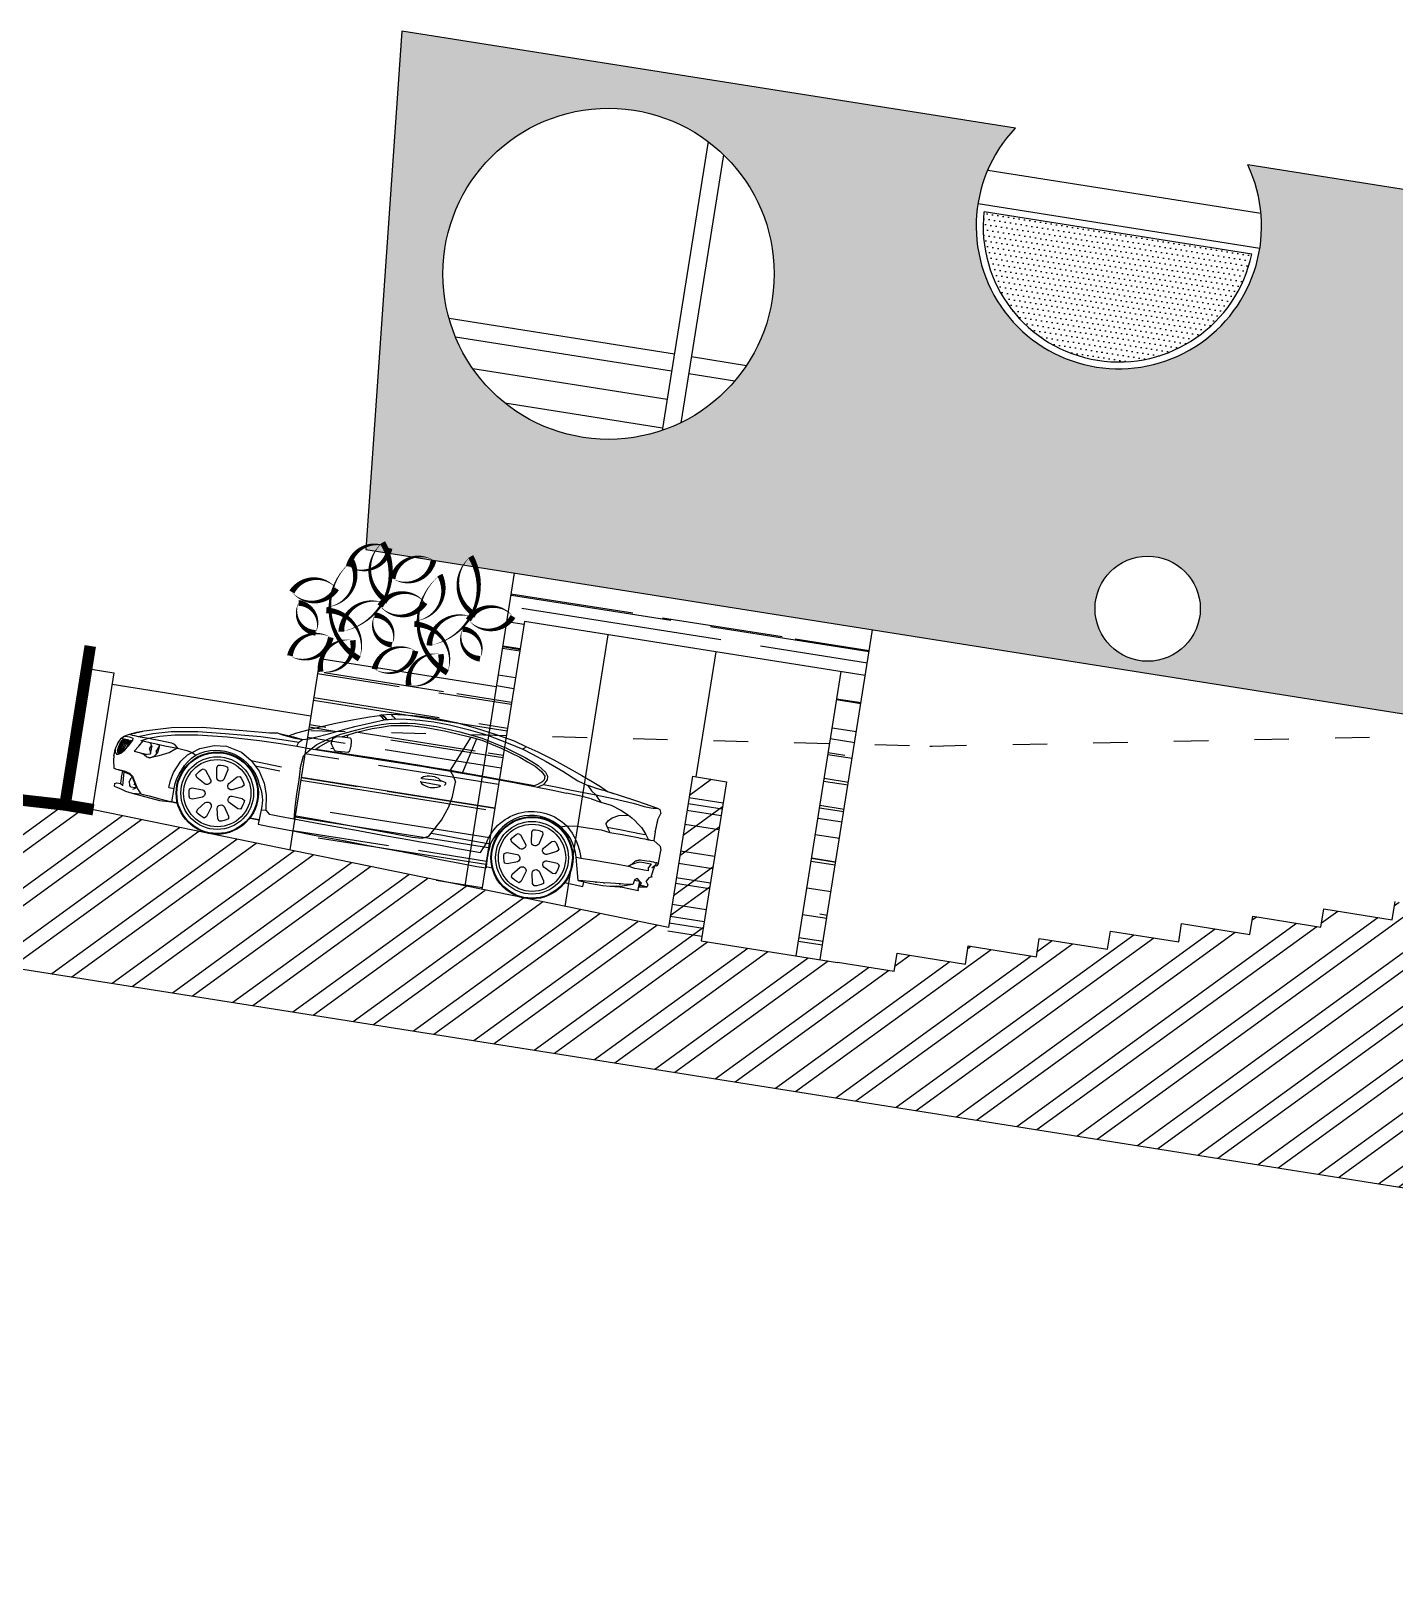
# Model space of a CAD drawing. Extents: x -640655 to -640254, y -1045449 to -1045159.
# Drawn here: x -640512.53 to -640500.68, y -1045307.75 to -1045294.26 of the extents above; entities that cross this region are included whole.
import ezdxf

# ---------------------------------------------------------------- set-up
doc = ezdxf.new("R2010")
doc.units = 0
doc.header["$MEASUREMENT"] = 0
doc.linetypes.add('DASHED1', pattern=[1, 0.3, -0.4, 0.3])
doc.layers.get('0').update_dxf_attribs({"linetype": 'CONTINUOUS'})
for name, color, linetype in [('B_ZELEN', 9, 'CONTINUOUS'), ('REZY', 14, 'CONTINUOUS'), ('T_srafa', 8, 'CONTINUOUS'), ('T_stafaz', 7, 'CONTINUOUS'), ('T_tenka', 4, 'CONTINUOUS'), ('T_tlusta', 1, 'CONTINUOUS')]:
    doc.layers.add(name, color=color, linetype=linetype)
doc.layers.add('FLOATING-WINDOWS', color=2, linetype='CONTINUOUS', plot=False)

# ---------------------------------------------------------------- blocks, each defined once
blk = doc.blocks.new('A$C5E780540')
at = {"color": 7, "linetype": 'Continuous'}
for p, q in [((1.34, 1.333), (1.451, 1.349)), ((1.451, 1.349), (1.566, 1.365)), ((1.566, 1.365), (1.724, 1.375)), ((1.724, 1.375), (1.908, 1.375)), ((1.908, 1.375), (2.081, 1.365)), ((2.081, 1.365), (2.271, 1.344)), ((0.873, 1.154), (1.022, 1.218)), ((1.022, 1.218), (1.163, 1.273)), ((1.055, 1.165), (1.197, 1.229)), ((1.163, 1.273), (1.246, 1.301)), ((1.174, 1.187), (1.275, 1.228)), ((1.197, 1.229), (1.293, 1.273)), ((1.246, 1.301), (1.247, 1.303)), ((1.247, 1.303), (1.246, 1.301)), ((1.248, 1.302), (1.246, 1.301)), ((1.264, 1.311), (1.247, 1.303)), ((1.255, 1.298), (1.247, 1.303)), ((1.269, 1.291), (1.255, 1.298)), ((1.264, 1.311), (1.34, 1.333)), ((1.264, 1.311), (1.264, 1.311)), ((1.264, 1.311), (1.273, 1.305)), ((1.273, 1.305), (1.264, 1.311)), ((1.267, 1.309), (1.267, 1.309)), ((1.293, 1.273), (1.269, 1.291)), ((1.273, 1.305), (1.288, 1.299)), ((1.288, 1.299), (1.273, 1.305)), ((1.275, 1.228), (1.338, 1.25)), ((1.282, 1.206), (1.36, 1.235)), ((1.288, 1.299), (1.314, 1.28)), ((1.314, 1.28), (1.288, 1.299)), ((1.293, 1.273), (1.314, 1.28)), ((1.314, 1.28), (1.293, 1.273)), ((1.293, 1.273), (1.293, 1.273)), ((1.314, 1.28), (1.327, 1.283)), ((1.319, 1.281), (1.388, 1.3)), ((1.329, 1.284), (1.388, 1.3)), ((1.338, 1.25), (1.431, 1.272)), ((1.34, 1.333), (1.345, 1.329)), ((1.345, 1.329), (1.354, 1.322)), ((1.354, 1.322), (1.364, 1.316)), ((1.36, 1.235), (1.44, 1.252)), ((1.364, 1.316), (1.388, 1.3)), ((1.388, 1.3), (1.477, 1.317)), ((1.388, 1.3), (1.388, 1.3)), ((1.431, 1.272), (1.496, 1.284)), ((1.44, 1.252), (1.52, 1.269)), ((1.477, 1.317), (1.595, 1.333)), ((1.496, 1.284), (1.561, 1.295)), ((1.52, 1.269), (1.646, 1.28)), ((1.561, 1.295), (1.747, 1.306)), ((1.595, 1.333), (1.718, 1.341)), ((1.646, 1.28), (1.825, 1.283)), ((1.718, 1.341), (1.855, 1.344)), ((1.747, 1.306), (1.852, 1.304)), ((1.825, 1.283), (1.949, 1.28)), ((1.852, 1.304), (1.958, 1.302)), ((1.855, 1.344), (2.023, 1.338)), ((1.949, 1.28), (2.062, 1.277)), ((1.958, 1.302), (2.159, 1.287)), ((2.023, 1.338), (2.192, 1.323)), ((2.062, 1.277), (2.159, 1.269)), ((2.159, 1.287), (2.382, 1.246)), ((2.159, 1.269), (2.338, 1.235)), ((2.192, 1.323), (2.386, 1.291)), ((2.271, 1.344), (2.435, 1.321)), ((2.338, 1.235), (2.512, 1.191)), ((2.382, 1.246), (2.557, 1.198)), ((2.386, 1.291), (2.523, 1.265)), ((2.435, 1.321), (2.545, 1.293)), ((2.523, 1.265), (2.528, 1.273)), ((2.523, 1.265), (2.613, 1.238)), ((2.528, 1.273), (2.537, 1.281)), ((2.537, 1.281), (2.541, 1.288)), ((2.541, 1.288), (2.545, 1.293)), ((2.545, 1.293), (2.655, 1.27)), ((2.613, 1.238), (2.744, 1.202)), ((2.655, 1.27), (2.805, 1.229)), ((2.805, 1.229), (2.975, 1.175)), ((0.702, 1.075), (0.873, 1.154)), ((0.843, 1.057), (0.955, 1.116)), ((0.947, 1.075), (1.066, 1.135)), ((0.955, 1.116), (1.055, 1.165)), ((0.958, 1.054), (1.081, 1.12)), ((0.958, 1.054), (1.012, 1.083)), ((1.008, 1.057), (1.012, 1.083)), ((1.066, 1.135), (1.174, 1.187)), ((1.081, 1.12), (1.204, 1.178)), ((1.204, 1.178), (1.282, 1.206)), ((2.512, 1.191), (2.585, 1.166)), ((2.557, 1.198), (2.62, 1.176)), ((2.585, 1.166), (2.657, 1.142)), ((2.62, 1.176), (2.683, 1.153)), ((2.657, 1.142), (2.721, 1.109)), ((2.683, 1.153), (2.755, 1.109)), ((2.721, 1.109), (2.756, 1.075)), ((2.744, 1.202), (2.902, 1.149)), ((2.755, 1.109), (2.78, 1.079)), ((2.78, 1.079), (2.783, 1.044)), ((2.902, 1.149), (3.045, 1.091)), ((2.975, 1.175), (3.072, 1.144)), ((3.045, 1.091), (3.14, 1.07)), ((3.072, 1.144), (3.17, 1.112)), ((3.17, 1.112), (3.25, 1.083)), ((3.25, 1.083), (3.316, 1.054)), ((0.077, 0.932), (0.209, 0.947)), ((0.209, 0.947), (0.341, 0.962)), ((0.34, 0.962), (0.404, 0.976)), ((0.404, 0.976), (0.406, 0.976)), ((0.406, 0.976), (0.413, 0.975)), ((0.413, 0.975), (0.438, 0.97)), ((0.413, 0.975), (0.501, 0.97)), ((0.438, 0.97), (0.454, 0.967)), ((0.438, 0.97), (0.551, 0.97)), ((0.454, 0.967), (0.498, 0.964)), ((0.498, 0.964), (0.564, 0.961)), ((0.505, 0.97), (0.572, 1.008)), ((0.551, 0.97), (0.632, 0.963)), ((0.564, 0.961), (0.632, 0.963)), ((0.572, 1.008), (0.702, 1.075)), ((0.606, 0.934), (0.619, 0.948)), ((0.619, 0.948), (0.632, 0.963)), ((0.632, 0.963), (0.687, 0.979)), ((0.632, 0.963), (0.632, 0.963)), ((0.632, 0.963), (0.632, 0.963)), ((0.687, 0.979), (0.739, 1.005)), ((0.722, 0.899), (0.761, 0.945)), ((0.739, 1.005), (0.843, 1.057)), ((0.761, 0.945), (0.851, 1.012)), ((0.787, 0.93), (0.851, 0.986)), ((0.851, 1.012), (0.947, 1.075)), ((0.851, 0.986), (0.886, 1.009)), ((0.881, 0.979), (0.889, 1.025)), ((0.881, 0.979), (0.89, 0.965)), ((0.889, 1.025), (0.902, 1.036)), ((0.89, 0.965), (0.899, 0.954)), ((0.899, 0.954), (0.924, 0.926)), ((0.902, 1.036), (0.91, 1.042)), ((0.91, 1.042), (0.941, 1.052)), ((0.941, 1.052), (1.012, 1.058)), ((1.012, 1.058), (1.032, 1.058)), ((1.032, 1.058), (1.037, 1.056)), ((1.037, 1.056), (1.041, 1.051)), ((1.041, 1.051), (1.046, 1.039)), ((1.043, 0.936), (1.053, 0.948)), ((1.046, 1.039), (1.055, 0.983)), ((1.053, 0.948), (1.055, 0.983)), ((1.349, 0.934), (1.674, 0.949)), ((1.674, 0.949), (1.809, 0.954)), ((1.674, 0.943), (1.877, 0.95)), ((1.809, 0.954), (1.945, 0.959)), ((1.877, 0.95), (1.945, 0.952)), ((1.945, 0.959), (2.049, 0.962)), ((1.945, 0.952), (2.049, 0.955)), ((1.945, 0.952), (1.98, 0.912)), ((2.049, 0.962), (2.153, 0.964)), ((2.049, 0.955), (2.153, 0.958)), ((2.049, 0.955), (2.049, 0.955)), ((2.153, 0.964), (2.36, 0.969)), ((2.153, 0.958), (2.36, 0.963)), ((2.153, 0.958), (2.153, 0.958)), ((2.36, 0.969), (2.523, 0.972)), ((2.36, 0.963), (2.523, 0.966)), ((2.361, 0.963), (2.36, 0.963)), ((2.523, 0.972), (2.686, 0.975)), ((2.523, 0.966), (2.686, 0.968)), ((2.686, 0.975), (2.713, 0.993)), ((2.686, 0.975), (2.686, 0.975)), ((2.686, 0.968), (2.714, 0.968)), ((2.713, 0.993), (2.735, 1.012)), ((2.714, 0.968), (2.738, 0.985)), ((2.714, 0.968), (2.849, 0.968)), ((2.735, 1.012), (2.749, 1.027)), ((2.738, 0.985), (2.761, 1.001)), ((2.749, 1.027), (2.759, 1.042)), ((2.756, 1.075), (2.759, 1.042)), ((2.761, 1.001), (2.772, 1.019)), ((2.761, 1.001), (2.885, 1.002)), ((2.772, 1.019), (2.783, 1.044)), ((2.849, 0.968), (2.972, 0.968)), ((2.885, 1.002), (3.009, 1.002)), ((2.985, 0.968), (2.972, 0.968)), ((3.088, 0.966), (2.985, 0.968)), ((3.009, 1.002), (3.117, 1.003)), ((3.19, 0.963), (3.088, 0.966)), ((3.117, 1.003), (3.225, 1.003)), ((3.14, 1.07), (3.18, 1.03)), ((3.14, 1.07), (3.141, 1.07)), ((3.217, 1.059), (3.141, 1.07)), ((3.141, 1.07), (3.141, 1.07)), ((3.141, 1.07), (3.141, 1.07)), ((3.18, 1.03), (3.225, 1.003)), ((3.19, 0.963), (3.19, 0.963)), ((3.19, 0.963), (3.28, 0.952)), ((3.268, 1.054), (3.217, 1.059)), ((3.225, 1.003), (3.246, 0.978)), ((3.225, 1.003), (3.377, 1.003)), ((3.246, 0.978), (3.28, 0.952)), ((3.299, 1.054), (3.268, 1.054)), ((3.28, 0.952), (3.371, 0.942)), ((3.299, 1.054), (3.299, 1.054)), ((3.299, 1.054), (3.414, 1.042)), ((3.316, 1.054), (3.299, 1.054)), ((3.316, 1.054), (3.316, 1.054)), ((3.316, 1.054), (3.381, 1.046)), ((3.316, 1.054), (3.316, 1.054)), ((3.377, 1.003), (3.556, 0.998)), ((3.414, 1.042), (3.589, 1.023)), ((3.556, 0.998), (3.606, 0.994)), ((3.589, 1.023), (3.771, 0.998)), ((3.606, 0.994), (3.656, 0.99)), ((3.656, 0.99), (3.685, 0.99)), ((3.685, 0.99), (3.714, 0.99)), ((3.714, 0.99), (3.734, 0.992)), ((3.734, 0.992), (3.759, 0.995)), ((3.759, 0.995), (3.771, 0.998)), ((3.771, 0.998), (3.793, 0.99)), ((3.793, 0.99), (3.808, 0.96)), ((3.793, 0.901), (3.808, 0.96)), ((-0.617, 0.797), (-0.504, 0.835)), ((-0.504, 0.835), (-0.503, 0.835)), ((-0.503, 0.835), (-0.244, 0.891)), ((-0.5, 0.8), (-0.274, 0.847)), ((-0.461, 0.778), (-0.267, 0.82)), ((-0.274, 0.847), (-0.038, 0.879)), ((-0.267, 0.82), (-0.014, 0.852)), ((-0.244, 0.891), (-0.242, 0.891)), ((-0.242, 0.891), (0.077, 0.932)), ((-0.038, 0.879), (0.272, 0.916)), ((-0.014, 0.852), (0.269, 0.878)), ((0.269, 0.878), (0.453, 0.889)), ((0.272, 0.916), (0.455, 0.926)), ((0.453, 0.889), (0.595, 0.897)), ((0.455, 0.926), (0.606, 0.934)), ((0.595, 0.897), (0.606, 0.934)), ((0.595, 0.897), (0.722, 0.899)), ((0.662, 0.711), (0.67, 0.825)), ((0.67, 0.825), (0.692, 0.86)), ((0.692, 0.86), (0.722, 0.899)), ((0.722, 0.899), (1.036, 0.912)), ((0.722, 0.899), (0.722, 0.899)), ((0.722, 0.899), (0.722, 0.899)), ((0.761, 0.904), (0.787, 0.93)), ((0.761, 0.904), (0.98, 0.916)), ((0.888, 0.935), (0.909, 0.943)), ((0.924, 0.926), (0.933, 0.924)), ((0.933, 0.924), (0.954, 0.924)), ((0.954, 0.924), (1.043, 0.936)), ((0.98, 0.916), (0.983, 0.928)), ((0.98, 0.916), (1.036, 0.919)), ((1.036, 0.919), (1.349, 0.934)), ((1.036, 0.912), (1.349, 0.927)), ((1.349, 0.927), (1.674, 0.943)), ((1.674, 0.943), (1.674, 0.943)), ((1.706, 0.838), (1.713, 0.847)), ((1.707, 0.813), (1.714, 0.803)), ((1.713, 0.847), (1.727, 0.858)), ((1.715, 0.839), (1.799, 0.846)), ((1.721, 0.812), (1.8, 0.811)), ((1.727, 0.858), (1.741, 0.866)), ((1.741, 0.866), (1.756, 0.871)), ((1.756, 0.871), (1.776, 0.875)), ((1.776, 0.875), (1.798, 0.877)), ((1.798, 0.877), (1.82, 0.877)), ((1.799, 0.846), (1.894, 0.852)), ((1.8, 0.811), (1.88, 0.813)), ((1.82, 0.877), (1.839, 0.874)), ((1.839, 0.874), (1.852, 0.87)), ((1.852, 0.87), (1.868, 0.863)), ((1.868, 0.863), (1.885, 0.852)), ((1.88, 0.803), (1.889, 0.814)), ((1.885, 0.852), (1.885, 0.851)), ((1.894, 0.852), (1.924, 0.846)), ((1.92, 0.823), (1.925, 0.825)), ((1.924, 0.846), (1.924, 0.843)), ((1.924, 0.845), (1.924, 0.845)), ((1.924, 0.845), (1.925, 0.835)), ((1.925, 0.835), (1.925, 0.826)), ((1.925, 0.825), (1.925, 0.826)), ((1.98, 0.912), (2.008, 0.867)), ((2.008, 0.741), (2.008, 0.867)), ((3.371, 0.942), (3.464, 0.916)), ((3.377, 0.807), (3.403, 0.837)), ((3.403, 0.837), (3.455, 0.867)), ((3.455, 0.867), (3.537, 0.889)), ((3.464, 0.916), (3.537, 0.889)), ((3.537, 0.889), (3.569, 0.871)), ((3.569, 0.871), (3.6, 0.853)), ((3.6, 0.853), (3.635, 0.829)), ((3.635, 0.829), (3.669, 0.805)), ((3.793, 0.898), (3.793, 0.901)), ((3.795, 0.898), (3.793, 0.898)), ((3.795, 0.798), (3.795, 0.898)), ((-0.909, 0.658), (-0.892, 0.68)), ((-0.895, 0.674), (-0.877, 0.682)), ((-0.892, 0.68), (-0.865, 0.696)), ((-0.877, 0.682), (-0.864, 0.683)), ((-0.865, 0.696), (-0.85, 0.705)), ((-0.864, 0.683), (-0.845, 0.683)), ((-0.85, 0.705), (-0.729, 0.759)), ((-0.85, 0.705), (-0.84, 0.704)), ((-0.845, 0.683), (-0.831, 0.681)), ((-0.84, 0.704), (-0.824, 0.703)), ((-0.836, 0.714), (-0.833, 0.715)), ((-0.836, 0.714), (-0.836, 0.713)), ((-0.836, 0.713), (-0.835, 0.712)), ((-0.835, 0.712), (-0.832, 0.713)), ((-0.835, 0.712), (-0.835, 0.712)), ((-0.833, 0.715), (-0.823, 0.72)), ((-0.832, 0.713), (-0.822, 0.718)), ((-0.831, 0.681), (-0.814, 0.678)), ((-0.824, 0.703), (-0.803, 0.702)), ((-0.823, 0.72), (-0.808, 0.726)), ((-0.822, 0.718), (-0.807, 0.724)), ((-0.814, 0.678), (-0.812, 0.656)), ((-0.808, 0.726), (-0.79, 0.734)), ((-0.807, 0.724), (-0.789, 0.732)), ((-0.803, 0.702), (-0.772, 0.701)), ((-0.79, 0.734), (-0.773, 0.742)), ((-0.789, 0.732), (-0.772, 0.74)), ((-0.773, 0.742), (-0.758, 0.749)), ((-0.772, 0.701), (-0.653, 0.753)), ((-0.772, 0.74), (-0.757, 0.747)), ((-0.772, 0.701), (-0.682, 0.704)), ((-0.758, 0.749), (-0.748, 0.753)), ((-0.757, 0.747), (-0.747, 0.751)), ((-0.748, 0.753), (-0.744, 0.755)), ((-0.747, 0.751), (-0.743, 0.753)), ((-0.744, 0.755), (-0.744, 0.754)), ((-0.744, 0.754), (-0.743, 0.753)), ((-0.743, 0.753), (-0.743, 0.753)), ((-0.74, 0.673), (-0.711, 0.688)), ((-0.729, 0.759), (-0.617, 0.797)), ((-0.711, 0.688), (-0.682, 0.704)), ((-0.684, 0.703), (-0.682, 0.704)), ((-0.682, 0.704), (-0.588, 0.742)), ((-0.682, 0.704), (-0.575, 0.705)), ((-0.653, 0.753), (-0.5, 0.8)), ((-0.588, 0.742), (-0.461, 0.778)), ((-0.575, 0.705), (-0.478, 0.705)), ((-0.478, 0.705), (-0.452, 0.697)), ((-0.452, 0.697), (-0.416, 0.669)), ((-0.284, 0.659), (-0.227, 0.706)), ((-0.227, 0.706), (-0.108, 0.756)), ((-0.108, 0.756), (-0.003, 0.772)), ((-0.003, 0.772), (0.134, 0.748)), ((0.134, 0.748), (0.233, 0.693)), ((0.233, 0.693), (0.318, 0.617)), ((0.662, 0.711), (0.67, 0.614)), ((1.714, 0.803), (1.725, 0.795)), ((1.725, 0.795), (1.741, 0.787)), ((1.741, 0.787), (1.758, 0.782)), ((1.758, 0.782), (1.779, 0.779)), ((1.779, 0.779), (1.801, 0.778)), ((1.801, 0.778), (1.823, 0.78)), ((1.823, 0.78), (1.842, 0.784)), ((1.842, 0.784), (1.86, 0.791)), ((1.86, 0.791), (1.88, 0.803)), ((1.993, 0.644), (2.008, 0.741)), ((2.98, 0.67), (3.03, 0.688)), ((3.03, 0.688), (3.12, 0.704)), ((3.12, 0.704), (3.209, 0.709)), ((3.209, 0.709), (3.329, 0.714)), ((3.329, 0.714), (3.409, 0.709)), ((3.359, 0.774), (3.377, 0.807)), ((3.359, 0.774), (3.377, 0.75)), ((3.377, 0.75), (3.504, 0.751)), ((3.377, 0.75), (3.409, 0.709)), ((3.409, 0.709), (3.517, 0.714)), ((3.504, 0.751), (3.59, 0.751)), ((3.517, 0.714), (3.593, 0.713)), ((3.59, 0.751), (3.62, 0.751)), ((3.593, 0.713), (3.627, 0.713)), ((3.62, 0.751), (3.646, 0.751)), ((3.627, 0.713), (3.655, 0.714)), ((3.646, 0.751), (3.662, 0.751)), ((3.655, 0.714), (3.676, 0.714)), ((3.662, 0.751), (3.695, 0.751)), ((3.669, 0.805), (3.694, 0.779)), ((3.676, 0.714), (3.717, 0.714)), ((3.694, 0.779), (3.718, 0.753)), ((3.695, 0.751), (3.718, 0.753)), ((3.717, 0.714), (3.751, 0.714)), ((3.718, 0.753), (3.751, 0.714)), ((3.751, 0.714), (3.76, 0.714)), ((3.76, 0.714), (3.769, 0.714)), ((3.769, 0.714), (3.793, 0.716)), ((3.793, 0.793), (3.793, 0.798)), ((3.795, 0.798), (3.793, 0.798)), ((3.793, 0.793), (3.796, 0.756)), ((3.793, 0.716), (3.797, 0.717)), ((3.796, 0.756), (3.797, 0.717)), ((3.797, 0.717), (3.86, 0.68)), ((3.86, 0.68), (3.875, 0.643)), ((-0.945, 0.517), (-0.943, 0.549)), ((-0.943, 0.549), (-0.939, 0.582)), ((-0.943, 0.549), (-0.939, 0.582)), ((-0.943, 0.549), (-0.943, 0.549)), ((-0.943, 0.549), (-0.941, 0.53)), ((-0.939, 0.582), (-0.931, 0.613)), ((-0.939, 0.582), (-0.938, 0.584)), ((-0.938, 0.584), (-0.931, 0.615)), ((-0.931, 0.615), (-0.918, 0.642)), ((-0.931, 0.613), (-0.919, 0.64)), ((-0.923, 0.546), (-0.918, 0.581)), ((-0.923, 0.546), (-0.922, 0.535)), ((-0.919, 0.64), (-0.911, 0.656)), ((-0.919, 0.546), (-0.917, 0.58)), ((-0.919, 0.546), (-0.918, 0.528)), ((-0.918, 0.642), (-0.911, 0.656)), ((-0.918, 0.581), (-0.912, 0.612)), ((-0.918, 0.546), (-0.916, 0.58)), ((-0.918, 0.546), (-0.917, 0.526)), ((-0.917, 0.58), (-0.91, 0.612)), ((-0.917, 0.546), (-0.914, 0.58)), ((-0.917, 0.546), (-0.915, 0.525)), ((-0.916, 0.58), (-0.909, 0.612)), ((-0.916, 0.546), (-0.913, 0.58)), ((-0.916, 0.546), (-0.912, 0.525)), ((-0.914, 0.58), (-0.908, 0.612)), ((-0.913, 0.58), (-0.906, 0.612)), ((-0.912, 0.612), (-0.901, 0.64)), ((-0.911, 0.656), (-0.895, 0.674)), ((-0.911, 0.656), (-0.909, 0.658)), ((-0.911, 0.546), (-0.908, 0.58)), ((-0.911, 0.546), (-0.908, 0.525)), ((-0.91, 0.612), (-0.899, 0.64)), ((-0.909, 0.612), (-0.896, 0.641)), ((-0.908, 0.612), (-0.894, 0.641)), ((-0.908, 0.58), (-0.901, 0.612)), ((-0.906, 0.612), (-0.891, 0.641)), ((-0.906, 0.546), (-0.903, 0.58)), ((-0.906, 0.546), (-0.905, 0.525)), ((-0.905, 0.656), (-0.899, 0.656)), ((-0.903, 0.58), (-0.895, 0.612)), ((-0.901, 0.64), (-0.888, 0.656)), ((-0.901, 0.612), (-0.886, 0.641)), ((-0.899, 0.656), (-0.885, 0.656)), ((-0.899, 0.64), (-0.886, 0.656)), ((-0.897, 0.546), (-0.892, 0.581)), ((-0.897, 0.546), (-0.897, 0.529)), ((-0.896, 0.641), (-0.882, 0.656)), ((-0.895, 0.612), (-0.878, 0.641)), ((-0.894, 0.641), (-0.88, 0.656)), ((-0.892, 0.581), (-0.884, 0.612)), ((-0.891, 0.641), (-0.873, 0.656)), ((-0.89, 0.53), (-0.863, 0.561)), ((-0.889, 0.533), (-0.862, 0.564)), ((-0.888, 0.547), (-0.88, 0.582)), ((-0.888, 0.534), (-0.888, 0.547)), ((-0.886, 0.641), (-0.868, 0.656)), ((-0.885, 0.656), (-0.861, 0.656)), ((-0.884, 0.612), (-0.867, 0.641)), ((-0.88, 0.582), (-0.872, 0.612)), ((-0.878, 0.641), (-0.86, 0.656)), ((-0.875, 0.549), (-0.868, 0.581)), ((-0.872, 0.612), (-0.856, 0.641)), ((-0.868, 0.581), (-0.859, 0.612)), ((-0.867, 0.641), (-0.852, 0.656)), ((-0.863, 0.561), (-0.836, 0.609)), ((-0.862, 0.564), (-0.836, 0.611)), ((-0.861, 0.656), (-0.852, 0.656)), ((-0.859, 0.612), (-0.844, 0.641)), ((-0.856, 0.641), (-0.843, 0.656)), ((-0.854, 0.579), (-0.846, 0.612)), ((-0.846, 0.612), (-0.832, 0.641)), ((-0.844, 0.641), (-0.828, 0.656)), ((-0.836, 0.609), (-0.812, 0.656)), ((-0.836, 0.611), (-0.816, 0.656)), ((-0.832, 0.641), (-0.816, 0.655)), ((-0.779, 0.57), (-0.749, 0.62)), ((-0.779, 0.57), (-0.723, 0.566)), ((-0.749, 0.62), (-0.72, 0.672)), ((-0.74, 0.673), (-0.739, 0.674)), ((-0.74, 0.673), (-0.617, 0.669)), ((-0.723, 0.566), (-0.669, 0.566)), ((-0.723, 0.566), (-0.689, 0.559)), ((-0.689, 0.559), (-0.637, 0.576)), ((-0.689, 0.559), (-0.663, 0.542)), ((-0.674, 0.671), (-0.657, 0.669)), ((-0.663, 0.542), (-0.633, 0.543)), ((-0.663, 0.542), (-0.637, 0.54)), ((-0.658, 0.67), (-0.637, 0.64)), ((-0.654, 0.617), (-0.641, 0.646)), ((-0.654, 0.617), (-0.637, 0.577)), ((-0.637, 0.635), (-0.637, 0.64)), ((-0.637, 0.617), (-0.637, 0.635)), ((-0.637, 0.594), (-0.637, 0.617)), ((-0.637, 0.599), (-0.637, 0.617)), ((-0.637, 0.585), (-0.637, 0.594)), ((-0.637, 0.576), (-0.637, 0.585)), ((-0.637, 0.577), (-0.637, 0.585)), ((-0.637, 0.54), (-0.594, 0.565)), ((-0.637, 0.54), (-0.598, 0.558)), ((-0.617, 0.669), (-0.528, 0.669)), ((-0.598, 0.558), (-0.574, 0.604)), ((-0.598, 0.558), (-0.559, 0.576)), ((-0.598, 0.558), (-0.598, 0.558)), ((-0.596, 0.669), (-0.574, 0.665)), ((-0.591, 0.604), (-0.574, 0.651)), ((-0.591, 0.604), (-0.584, 0.585)), ((-0.574, 0.653), (-0.574, 0.665)), ((-0.574, 0.632), (-0.574, 0.653)), ((-0.574, 0.604), (-0.574, 0.632)), ((-0.559, 0.576), (-0.481, 0.62)), ((-0.528, 0.669), (-0.416, 0.669)), ((-0.481, 0.62), (-0.437, 0.657)), ((-0.437, 0.657), (-0.416, 0.669)), ((-0.416, 0.669), (-0.333, 0.667)), ((-0.408, 0.456), (-0.366, 0.564)), ((-0.366, 0.564), (-0.319, 0.63)), ((-0.333, 0.667), (-0.284, 0.659)), ((-0.319, 0.63), (-0.284, 0.659)), ((-0.284, 0.659), (-0.25, 0.643)), ((0.318, 0.617), (0.381, 0.525)), ((0.67, 0.614), (0.677, 0.488)), ((1.956, 0.518), (1.993, 0.644)), ((3.875, 0.531), (3.875, 0.643)), ((-0.945, 0.498), (-0.945, 0.517)), ((-0.945, 0.498), (-0.939, 0.454)), ((-0.941, 0.53), (-0.932, 0.519)), ((-0.939, 0.454), (-0.922, 0.388)), ((-0.932, 0.519), (-0.925, 0.514)), ((-0.925, 0.514), (-0.912, 0.516)), ((-0.912, 0.52), (-0.888, 0.534)), ((-0.912, 0.516), (-0.89, 0.53)), ((-0.421, 0.383), (-0.408, 0.456)), ((0.381, 0.525), (0.42, 0.427)), ((0.42, 0.427), (0.444, 0.296)), ((0.677, 0.488), (0.685, 0.372)), ((1.889, 0.391), (1.956, 0.518)), ((2.377, 0.402), (2.414, 0.406)), ((3.166, 0.438), (3.206, 0.439)), ((3.206, 0.439), (3.265, 0.442)), ((3.265, 0.442), (3.325, 0.445)), ((3.325, 0.445), (3.444, 0.45)), ((3.385, 0.448), (3.385, 0.448)), ((3.444, 0.45), (3.533, 0.452)), ((3.444, 0.45), (3.444, 0.45)), ((3.533, 0.452), (3.622, 0.454)), ((3.674, 0.487), (3.622, 0.454)), ((3.648, 0.474), (3.622, 0.454)), ((3.622, 0.454), (3.648, 0.474)), ((3.685, 0.445), (3.622, 0.454)), ((3.674, 0.509), (3.648, 0.474)), ((3.648, 0.474), (3.674, 0.509)), ((3.715, 0.529), (3.674, 0.509)), ((3.674, 0.509), (3.715, 0.529)), ((3.715, 0.507), (3.674, 0.487)), ((3.722, 0.447), (3.685, 0.445)), ((3.715, 0.529), (3.751, 0.53)), ((3.751, 0.508), (3.715, 0.507)), ((3.766, 0.448), (3.722, 0.447)), ((3.751, 0.53), (3.796, 0.532)), ((3.751, 0.53), (3.751, 0.53)), ((3.796, 0.51), (3.751, 0.508)), ((3.804, 0.448), (3.766, 0.448)), ((3.815, 0.532), (3.796, 0.532)), ((3.796, 0.532), (3.796, 0.532)), ((3.796, 0.532), (3.796, 0.532)), ((3.815, 0.51), (3.796, 0.51)), ((3.815, 0.51), (3.798, 0.478)), ((3.804, 0.448), (3.798, 0.478)), ((3.834, 0.532), (3.815, 0.532)), ((3.845, 0.405), (3.819, 0.39)), ((3.855, 0.51), (3.829, 0.477)), ((3.834, 0.532), (3.844, 0.532)), ((3.844, 0.475), (3.838, 0.417)), ((3.841, 0.405), (3.838, 0.417)), ((3.843, 0.405), (3.841, 0.405)), ((3.845, 0.405), (3.843, 0.405)), ((3.844, 0.532), (3.855, 0.532)), ((3.844, 0.475), (3.845, 0.476)), ((3.845, 0.476), (3.85, 0.504)), ((3.853, 0.508), (3.866, 0.507)), ((3.863, 0.531), (3.855, 0.532)), ((3.855, 0.532), (3.855, 0.51)), ((3.855, 0.532), (3.855, 0.532)), ((3.855, 0.51), (3.863, 0.509)), ((3.871, 0.53), (3.863, 0.531)), ((3.866, 0.507), (3.863, 0.509)), ((3.863, 0.509), (3.866, 0.507)), ((3.875, 0.531), (3.866, 0.507)), ((3.871, 0.53), (3.875, 0.531)), ((3.871, 0.53), (3.871, 0.53)), ((-0.922, 0.388), (-0.908, 0.387)), ((-0.922, 0.388), (-0.92, 0.388)), ((-0.922, 0.388), (-0.915, 0.387)), ((-0.915, 0.387), (-0.908, 0.387)), ((-0.908, 0.387), (-0.848, 0.38)), ((-0.908, 0.387), (-0.881, 0.385)), ((-0.881, 0.385), (-0.831, 0.377)), ((-0.881, 0.385), (-0.869, 0.385)), ((-0.869, 0.385), (-0.856, 0.385)), ((-0.856, 0.385), (-0.831, 0.385)), ((-0.844, 0.327), (-0.843, 0.351)), ((-0.844, 0.327), (-0.843, 0.296)), ((-0.843, 0.351), (-0.841, 0.379)), ((-0.843, 0.296), (-0.841, 0.27)), ((-0.831, 0.375), (-0.831, 0.385)), ((-0.831, 0.385), (-0.781, 0.375)), ((-0.831, 0.375), (-0.819, 0.253)), ((-0.831, 0.375), (-0.781, 0.366)), ((-0.781, 0.375), (-0.752, 0.354)), ((-0.781, 0.366), (-0.752, 0.346)), ((-0.77, 0.3), (-0.76, 0.328)), ((-0.77, 0.3), (-0.76, 0.273)), ((-0.761, 0.326), (-0.76, 0.332)), ((-0.761, 0.275), (-0.76, 0.269)), ((-0.76, 0.332), (-0.753, 0.34)), ((-0.753, 0.34), (-0.748, 0.34)), ((-0.752, 0.354), (-0.729, 0.32)), ((-0.752, 0.346), (-0.729, 0.312)), ((-0.729, 0.32), (-0.713, 0.293)), ((-0.729, 0.312), (-0.713, 0.288)), ((-0.722, 0.283), (-0.718, 0.295)), ((-0.713, 0.293), (-0.687, 0.254)), ((-0.713, 0.288), (-0.7, 0.26)), ((-0.423, 0.321), (-0.421, 0.383)), ((-0.423, 0.321), (-0.376, 0.322)), ((0.404, 0.293), (0.444, 0.296)), ((0.444, 0.296), (0.477, 0.269)), ((0.511, 0.269), (0.571, 0.271)), ((0.571, 0.271), (0.696, 0.273)), ((0.685, 0.372), (0.692, 0.302)), ((0.692, 0.302), (0.947, 0.308)), ((0.692, 0.302), (0.696, 0.273)), ((0.696, 0.273), (0.918, 0.277)), ((0.918, 0.277), (1.232, 0.284)), ((0.947, 0.308), (1.247, 0.314)), ((1.232, 0.284), (1.515, 0.29)), ((1.247, 0.314), (1.55, 0.321)), ((1.515, 0.29), (1.72, 0.296)), ((1.55, 0.321), (1.734, 0.322)), ((1.72, 0.296), (1.796, 0.298)), ((1.734, 0.322), (1.823, 0.332)), ((1.796, 0.298), (1.871, 0.301)), ((1.823, 0.332), (1.876, 0.362)), ((1.871, 0.301), (1.989, 0.303)), ((1.876, 0.362), (1.889, 0.391)), ((1.889, 0.391), (1.993, 0.393)), ((1.989, 0.303), (2.108, 0.306)), ((1.993, 0.393), (2.098, 0.395)), ((2.098, 0.395), (2.307, 0.399)), ((2.108, 0.306), (2.225, 0.308)), ((2.225, 0.308), (2.344, 0.311)), ((2.307, 0.399), (2.377, 0.402)), ((2.344, 0.311), (2.377, 0.402)), ((3.443, 0.27), (3.383, 0.263)), ((3.502, 0.277), (3.443, 0.27)), ((3.443, 0.27), (3.453, 0.271)), ((3.59, 0.29), (3.502, 0.277)), ((3.502, 0.251), (3.59, 0.27)), ((3.578, 0.288), (3.59, 0.29)), ((3.59, 0.27), (3.695, 0.309)), ((3.643, 0.296), (3.59, 0.29)), ((3.659, 0.299), (3.643, 0.296)), ((3.643, 0.296), (3.644, 0.296)), ((3.696, 0.309), (3.659, 0.299)), ((3.699, 0.331), (3.696, 0.309)), ((3.703, 0.352), (3.699, 0.331)), ((3.75, 0.343), (3.702, 0.343)), ((3.725, 0.364), (3.703, 0.352)), ((3.735, 0.354), (3.725, 0.364)), ((3.75, 0.343), (3.735, 0.354)), ((3.763, 0.333), (3.75, 0.343)), ((3.75, 0.341), (3.75, 0.343)), ((3.75, 0.343), (3.75, 0.343)), ((3.75, 0.343), (3.75, 0.343)), ((3.75, 0.341), (3.75, 0.34)), ((3.75, 0.331), (3.75, 0.34)), ((3.75, 0.34), (3.75, 0.34)), ((3.75, 0.338), (3.75, 0.34)), ((3.75, 0.338), (3.75, 0.34)), ((3.75, 0.338), (3.75, 0.331)), ((3.75, 0.318), (3.75, 0.331)), ((3.75, 0.331), (3.75, 0.331)), ((3.75, 0.33), (3.75, 0.331)), ((3.75, 0.33), (3.75, 0.331)), ((3.75, 0.33), (3.75, 0.318)), ((3.75, 0.303), (3.75, 0.318)), ((3.75, 0.318), (3.75, 0.318)), ((3.75, 0.317), (3.75, 0.318)), ((3.75, 0.317), (3.75, 0.318)), ((3.75, 0.317), (3.75, 0.303)), ((3.75, 0.308), (3.759, 0.311)), ((3.75, 0.295), (3.822, 0.31)), ((3.75, 0.296), (3.815, 0.31)), ((3.75, 0.287), (3.75, 0.303)), ((3.75, 0.288), (3.75, 0.287)), ((3.75, 0.274), (3.75, 0.287)), ((3.75, 0.276), (3.75, 0.274)), ((3.75, 0.266), (3.75, 0.274)), ((3.763, 0.333), (3.759, 0.311)), ((3.778, 0.31), (3.759, 0.311)), ((3.778, 0.31), (3.778, 0.31)), ((3.791, 0.31), (3.778, 0.31)), ((3.802, 0.31), (3.791, 0.31)), ((3.802, 0.31), (3.802, 0.31)), ((3.815, 0.31), (3.802, 0.31)), ((3.802, 0.31), (3.802, 0.31)), ((3.819, 0.39), (3.804, 0.357)), ((3.823, 0.332), (3.804, 0.357)), ((3.814, 0.31), (3.814, 0.31)), ((3.815, 0.31), (3.815, 0.31)), ((3.822, 0.31), (3.815, 0.31)), ((3.823, 0.332), (3.822, 0.31)), ((-0.891, 0.259), (-0.872, 0.27)), ((-0.891, 0.259), (-0.888, 0.235)), ((-0.888, 0.235), (-0.875, 0.233)), ((-0.875, 0.233), (-0.875, 0.233)), ((-0.875, 0.233), (-0.85, 0.228)), ((-0.872, 0.27), (-0.841, 0.27)), ((-0.85, 0.228), (-0.816, 0.221)), ((-0.841, 0.27), (-0.828, 0.264)), ((-0.828, 0.264), (-0.821, 0.263)), ((-0.819, 0.253), (-0.819, 0.253)), ((-0.816, 0.221), (-0.784, 0.214)), ((-0.816, 0.221), (-0.816, 0.221)), ((-0.784, 0.214), (-0.723, 0.209)), ((-0.76, 0.269), (-0.753, 0.261)), ((-0.753, 0.261), (-0.746, 0.261)), ((-0.746, 0.261), (-0.709, 0.261)), ((-0.726, 0.242), (-0.7, 0.26)), ((-0.723, 0.209), (-0.65, 0.218)), ((-0.723, 0.209), (-0.479, 0.192)), ((-0.723, 0.209), (-0.612, 0.202)), ((-0.687, 0.254), (-0.65, 0.218)), ((-0.65, 0.218), (-0.612, 0.216)), ((-0.612, 0.216), (-0.574, 0.214)), ((-0.574, 0.214), (-0.479, 0.209)), ((-0.479, 0.209), (-0.371, 0.204)), ((-0.479, 0.192), (-0.371, 0.204)), ((-0.479, 0.193), (-0.371, 0.204)), ((-0.387, 0.202), (-0.32, 0.202)), ((-0.32, 0.202), (-0.387, 0.202)), ((0.321, 0.202), (0.403, 0.202)), ((0.403, 0.202), (0.321, 0.202)), ((0.402, 0.163), (0.5, 0.165)), ((0.477, 0.269), (0.511, 0.269)), ((0.5, 0.165), (0.567, 0.165)), ((0.567, 0.165), (0.709, 0.168)), ((0.709, 0.168), (0.899, 0.17)), ((0.899, 0.17), (1.158, 0.174)), ((1.158, 0.174), (1.392, 0.177)), ((1.392, 0.177), (1.67, 0.181)), ((1.67, 0.181), (1.775, 0.182)), ((1.775, 0.182), (1.879, 0.183)), ((1.879, 0.183), (1.997, 0.183)), ((1.997, 0.183), (2.186, 0.184)), ((2.186, 0.184), (2.337, 0.186)), ((2.337, 0.186), (2.417, 0.191)), ((2.416, 0.202), (2.47, 0.202)), ((3.111, 0.202), (3.273, 0.202)), ((3.264, 0.249), (3.224, 0.243)), ((3.224, 0.243), (3.323, 0.24)), ((3.323, 0.255), (3.264, 0.249)), ((3.264, 0.249), (3.274, 0.25)), ((3.273, 0.202), (3.273, 0.241)), ((3.383, 0.263), (3.323, 0.255)), ((3.323, 0.24), (3.443, 0.244)), ((3.372, 0.261), (3.383, 0.263)), ((3.443, 0.244), (3.502, 0.251)), ((3.503, 0.251), (3.59, 0.262)), ((3.75, 0.262), (3.556, 0.262)), ((3.59, 0.262), (3.594, 0.262)), ((3.59, 0.262), (3.594, 0.262)), ((3.59, 0.262), (3.594, 0.262)), ((3.75, 0.267), (3.75, 0.266)), ((3.75, 0.264), (3.75, 0.266)), ((3.75, 0.264), (3.75, 0.262)), ((3.75, 0.262), (3.75, 0.262)), ((3.75, 0.262), (3.75, 0.262))]:
    blk.add_line(p, q, dxfattribs=at)
for p, q in [((1.945, 0.959), (2.062, 1.277)), ((2.111, 1.273), (2.049, 0.962)), ((3.793, 0.898), (3.793, 0.798))]:
    blk.add_line(p, q)
for points in [[(-0.371, 0.204), (-0.376, 0.322, -0.190081), (-0.25, 0.643, -0.488144), (0.341, 0.504, -0.156751), (0.404, 0.293), (0.402, 0.163)], [(2.377, 0.402, -0.548874), (3.03, 0.688, -0.156616), (3.206, 0.439, -0.358767)], [(3.224, 0.243), (3.166, 0.438, 0.456424), (2.614, 0.685, 0.201682), (2.414, 0.406, 0.062095), (2.416, 0.202), (2.417, 0.191)], [(-0.139, 0.531), (-0.08, 0.462, -0.6905), (-0.119, 0.413), (-0.2, 0.455), (-0.214, 0.474, -0.114849), (-0.161, 0.54), (-0.139, 0.531)], [(0.05, 0.574), (0.032, 0.485, -0.6905), (-0.03, 0.485), (-0.048, 0.574), (-0.041, 0.597, -0.114849), (0.043, 0.597), (0.05, 0.574)], [(2.652, 0.531), (2.711, 0.462, -0.6905), (2.672, 0.413), (2.592, 0.455), (2.578, 0.474, -0.114849), (2.63, 0.54), (2.652, 0.531)], [(2.841, 0.574), (2.824, 0.485, -0.6905), (2.761, 0.485), (2.744, 0.574), (2.75, 0.597, -0.114849), (2.834, 0.597), (2.841, 0.574)], [(0.201, 0.453), (0.12, 0.411, -0.6905), (0.081, 0.46), (0.14, 0.529), (0.162, 0.539, -0.114849), (0.215, 0.473), (0.201, 0.453)], [(2.992, 0.453), (2.912, 0.411, -0.6905), (2.872, 0.46), (2.931, 0.529), (2.954, 0.539, -0.114849), (3.006, 0.473), (2.992, 0.453)], [(-0.223, 0.357), (-0.132, 0.36, -0.6905), (-0.118, 0.298), (-0.201, 0.262), (-0.225, 0.263, -0.114849), (-0.244, 0.345), (-0.223, 0.357)], [(0.201, 0.26), (0.118, 0.297, -0.6905), (0.132, 0.358), (0.222, 0.355), (0.244, 0.343, -0.114849), (0.225, 0.261), (0.201, 0.26)], [(2.569, 0.357), (2.659, 0.36, -0.6905), (2.673, 0.298), (2.59, 0.262), (2.566, 0.263, -0.114849), (2.547, 0.345), (2.569, 0.357)], [(2.992, 0.26), (2.909, 0.297, -0.6905), (2.923, 0.358), (3.014, 0.355), (3.035, 0.343, -0.114849), (3.016, 0.261), (2.992, 0.26)], [(-0.139, 0.182), (-0.085, 0.255, -0.6905), (-0.028, 0.228), (-0.051, 0.14), (-0.067, 0.122, -0.114849), (-0.143, 0.159), (-0.139, 0.182)], [(0.05, 0.139), (0.026, 0.227, -0.6905), (0.083, 0.255), (0.137, 0.182), (0.141, 0.158, -0.114849), (0.066, 0.121), (0.05, 0.139)], [(2.652, 0.182), (2.707, 0.255, -0.6905), (2.763, 0.228), (2.74, 0.14), (2.724, 0.122, -0.114849), (2.648, 0.159), (2.652, 0.182)], [(2.841, 0.139), (2.818, 0.227, -0.6905), (2.874, 0.255), (2.929, 0.182), (2.933, 0.158, -0.114849), (2.857, 0.121), (2.841, 0.139)]]:
    blk.add_lwpolyline(points, format="xyb")
for points in [[(0.233, 0.693), (0.5, 0.693)], [(0.276, 0.655), (0.495, 0.655)]]:
    blk.add_lwpolyline(points)
for centre, radius in [((0, 0.357), 0.357), ((0, 0.357), 0.351), ((2.791, 0.357), 0.357), ((2.791, 0.357), 0.351), ((0, 0.357), 0.316), ((0, 0.357), 0.292), ((2.791, 0.357), 0.316), ((2.791, 0.357), 0.292)]:
    blk.add_circle(centre, radius, dxfattribs=at)

msp = doc.modelspace()

# ---------------------------------------------------------------- hatches: boundary and pattern name
at = {"layer": 'T_srafa', "linetype": 'Continuous'}
h = msp.add_hatch(dxfattribs=at)
h.set_pattern_fill('DOTS', color=251, scale=0.75, style=0)
h.set_pattern_definition([(350.999936149, (0, 0), (0.0304818585404, 0.0426314242217), [0, -0.046875])])
h.paths.add_polyline_path([(-640501.925, -1045296.203), (-640504.25, -1045295.835, 0.95088)])
h = msp.add_hatch(dxfattribs=at)
h.set_pattern_fill('AR-RROOF', color=256, scale=0.35, style=0)
h.set_pattern_definition([(350.99993615, (0, 0), (0.81527233603, 0.22523547258), [5.25, -0.7, 1.75, -0.35]), (350.99993615, (0.48715, 0.10002), (-0.27287010234, 0.5145212894), [1.05, -0.1155, 2.1, -0.2625]), (350.999936149, (0.21939, 0.26646), (1.83427660276, -0.053099854643), [2.8, -0.49, 1.4, -0.35])])
h.paths.add_polyline_path([(-640505.218, -1045299.467), (-640508.33, -1045298.974), (-640508.552, -1045300.379), (-640508.398, -1045300.383), (-640508.241, -1045299.394), (-640505.281, -1045299.863)])
h.paths.add_polyline_path([(-640505.281, -1045299.863), (-640505.493, -1045299.83), (-640505.592, -1045300.454), (-640505.375, -1045300.459)])
h.paths.add_polyline_path([(-640505.375, -1045300.459), (-640505.592, -1045300.454), (-640505.884, -1045302.299), (-640505.672, -1045302.332)])
h.paths.add_polyline_path([(-640508.398, -1045300.383), (-640508.552, -1045300.379), (-640508.76, -1045301.691), (-640508.61, -1045301.722)])
h.paths.add_polyline_path([(-640508.486, -1045299.962), (-640510.017, -1045299.72), (-640510.28, -1045301.379), (-640508.76, -1045301.691)])
h = msp.add_hatch(dxfattribs=at)
h.set_pattern_fill('ANSI32', color=256, style=0)
h.set_pattern_definition([(35.99993615, (0, 0), (-0.22041913152, 0.30338161853), []), (35.99993615, (0.1746, -0.02765), (-0.22041913152, 0.30338161853), [])])
h.paths.add_polyline_path([(-640516.31, -1045300.578), (-640520.179, -1045300.022), (-640520.169, -1045299.962), (-640520.189, -1045299.898), (-640522.38, -1045299.538), (-640524.321, -1045300.557), (-640516.502, -1045301.795)])
h.paths.add_polyline_path([(-640480.239, -1045300.285), (-640480.251, -1045300.365), (-640480.548, -1045300.318), (-640480.573, -1045300.476), (-640480.869, -1045300.429), (-640480.894, -1045300.587), (-640481.19, -1045300.54), (-640481.215, -1045300.698), (-640481.512, -1045300.651), (-640481.537, -1045300.809), (-640481.833, -1045300.762), (-640481.858, -1045300.92), (-640482.154, -1045300.873), (-640482.179, -1045301.031), (-640482.476, -1045300.985), (-640482.501, -1045301.143), (-640482.797, -1045301.096), (-640482.822, -1045301.254), (-640483.118, -1045301.207), (-640483.143, -1045301.365), (-640483.44, -1045301.318), (-640483.465, -1045301.476), (-640483.761, -1045301.429), (-640483.786, -1045301.587), (-640484.082, -1045301.54), (-640484.107, -1045301.698), (-640485.072, -1045301.545), (-640487.811, -1045301.111), (-640487.836, -1045301.269), (-640488.429, -1045301.176), (-640488.454, -1045301.334), (-640489.046, -1045301.24), (-640489.071, -1045301.398), (-640489.664, -1045301.304), (-640489.689, -1045301.462), (-640490.282, -1045301.368), (-640490.307, -1045301.526), (-640490.899, -1045301.432), (-640490.924, -1045301.59), (-640491.517, -1045301.496), (-640491.542, -1045301.654), (-640492.135, -1045301.561), (-640492.16, -1045301.719), (-640492.752, -1045301.625), (-640492.777, -1045301.783), (-640494.555, -1045301.501), (-640494.58, -1045301.659), (-640495.173, -1045301.565), (-640495.198, -1045301.723), (-640495.79, -1045301.63), (-640495.815, -1045301.788), (-640496.408, -1045301.694), (-640496.433, -1045301.852), (-640497.026, -1045301.758), (-640497.051, -1045301.916), (-640497.643, -1045301.822), (-640497.668, -1045301.98), (-640498.261, -1045301.886), (-640498.286, -1045302.044), (-640498.879, -1045301.95), (-640498.904, -1045302.108), (-640500.681, -1045301.827), (-640500.707, -1045301.985), (-640501.299, -1045301.891), (-640501.324, -1045302.049), (-640501.917, -1045301.955), (-640501.942, -1045302.113), (-640502.534, -1045302.019), (-640502.559, -1045302.177), (-640503.152, -1045302.084), (-640503.177, -1045302.242), (-640503.77, -1045302.148), (-640503.795, -1045302.306), (-640504.387, -1045302.212), (-640504.412, -1045302.37), (-640505.005, -1045302.276), (-640505.03, -1045302.434), (-640505.524, -1045302.356), (-640506.706, -1045302.169), (-640506.487, -1045300.786), (-640506.783, -1045300.739), (-640506.991, -1045302.054), (-640511.984, -1045301.029), (-640512.231, -1045300.988), (-640514.121, -1045300.774), (-640514.19, -1045300.763), (-640514.229, -1045300.817), (-640514.239, -1045300.876), (-640516.31, -1045300.578), (-640516.502, -1045301.795), (-640478.927, -1045307.747), (-640477.74, -1045300.251)])
h = msp.add_hatch(dxfattribs=at)
h.set_pattern_fill('AR-RROOF', color=256, scale=0.35, style=0)
h.set_pattern_definition([(170.99994, (-640487.3148, -1045398.68315), (-0.8152723, -0.2252355), [5.25, -0.7, 1.75, -0.35]), (170.99994, (-640487.80195, -1045398.7832), (0.27287, -0.5145213), [1.05, -0.1155, 2.1, -0.2625]), (170.99994, (-640487.53419, -1045398.94961), (-1.8342766, 0.05309985), [2.8, -0.49, 1.4, -0.35])])
h.paths.add_polyline_path([(-640506.487, -1045300.786), (-640506.783, -1045300.739), (-640507.002, -1045302.122), (-640506.706, -1045302.169)])
at = {"layer": 'T_tlusta', "linetype": 'Continuous'}
h = msp.add_hatch(color=147, dxfattribs=at)
h.dxf.hatch_style = 1
h.paths.add_polyline_path([(-640487.696, -1045300.386), (-640487.567, -1045300.384, -0.963444), (-640484.566, -1045300.343), (-640481.197, -1045300.298), (-640481.062, -1045299.447), (-640489.858, -1045298.054), (-640489.799, -1045297.354), (-640501.96, -1045295.428, -1.898819), (-640503.978, -1045295.109), (-640509.305, -1045294.265), (-640509.62, -1045298.77), (-640499.506, -1045300.372), (-640497.381, -1045300.329), (-640495.675, -1045300.339, -0.339601), (-640494.178, -1045300.348)])
h.paths.add_polyline_path([(-640508.931, -1045296.149, -1), (-640506.091, -1045296.599, -1)], flags=16)
h.paths.add_polyline_path([(-640502.377, -1045299.355, -1), (-640503.28, -1045299.211, -1)], flags=16)
h.paths.add_polyline_path([(-640500.078, -1045298.155, -1), (-640498.239, -1045298.447, -1)], flags=16)
h.paths.add_polyline_path([(-640500.019, -1045298.165, -1), (-640498.299, -1045298.437, -1)], flags=0)
h.paths.add_polyline_path([(-640496.829, -1045297.69, -1), (-640495.386, -1045297.918, -1)], flags=16)
h.paths.add_polyline_path([(-640496.77, -1045297.699, -1), (-640495.445, -1045297.909, -1)], flags=0)
h.paths.add_polyline_path([(-640492.924, -1045298.635, -1), (-640490.084, -1045299.085, -1)], flags=16)
h.paths.add_polyline_path([(-640495.675, -1045300.339), (-640497.381, -1045300.329), (-640499.506, -1045300.372), (-640496.092, -1045300.913, -0.14743)])
h.paths.add_polyline_path([(-640489.664, -1045301.304), (-640489.071, -1045301.398), (-640489.046, -1045301.24), (-640488.454, -1045301.334), (-640488.429, -1045301.176), (-640487.836, -1045301.269), (-640487.811, -1045301.111), (-640487.359, -1045301.183, -0.140166), (-640487.567, -1045300.384), (-640487.696, -1045300.386), (-640494.178, -1045300.348, -0.225735), (-640493.704, -1045301.291), (-640491.539, -1045301.634), (-640491.517, -1045301.496), (-640490.924, -1045301.59), (-640490.899, -1045301.432), (-640490.307, -1045301.526), (-640490.282, -1045301.368), (-640489.689, -1045301.462)])
edge = h.paths.add_edge_path()
edge.add_line((-640481.259, -1045300.691), (-640481.197, -1045300.298))
edge.add_line((-640481.197, -1045300.298), (-640484.566, -1045300.343))
edge.add_arc((-640486.066, -1045300.42), 1.502, -48.5542, 2.9049, ccw=False)
edge.add_line((-640485.072, -1045301.545), (-640484.107, -1045301.698))
edge.add_line((-640484.107, -1045301.698), (-640484.082, -1045301.54))
edge.add_line((-640484.082, -1045301.54), (-640483.786, -1045301.587))
edge.add_line((-640483.786, -1045301.587), (-640483.761, -1045301.429))
edge.add_line((-640483.761, -1045301.429), (-640483.465, -1045301.476))
edge.add_line((-640483.465, -1045301.476), (-640483.44, -1045301.318))
edge.add_line((-640483.44, -1045301.318), (-640483.143, -1045301.365))
edge.add_line((-640483.143, -1045301.365), (-640483.118, -1045301.207))
edge.add_line((-640483.118, -1045301.207), (-640482.822, -1045301.254))
edge.add_line((-640482.822, -1045301.254), (-640482.797, -1045301.096))
edge.add_line((-640482.797, -1045301.096), (-640482.501, -1045301.143))
edge.add_line((-640482.501, -1045301.143), (-640482.476, -1045300.985))
edge.add_line((-640482.476, -1045300.985), (-640482.179, -1045301.031))
edge.add_line((-640482.179, -1045301.031), (-640482.154, -1045300.873))
edge.add_line((-640482.154, -1045300.873), (-640481.858, -1045300.92))
edge.add_line((-640481.858, -1045300.92), (-640481.833, -1045300.762))
edge.add_line((-640481.833, -1045300.762), (-640481.537, -1045300.809))
edge.add_line((-640481.537, -1045300.809), (-640481.512, -1045300.651))
edge.add_line((-640481.512, -1045300.651), (-640481.259, -1045300.691))

# ---------------------------------------------------------------- linework, layer by layer
at = {"layer": 'B_ZELEN', "linetype": 'Continuous'}
for points in [[(-640509.473, -1045298.709, 0, 0, 0.520567), (-640509.473, -1045298.709, 0, 0.05, 0.520567), (-640509.429, -1045299.218, 0, 0.05, 0.520567), (-640509.455, -1045299.236, 0, 0.05, 0.520567), (-640509.832, -1045299.482, 0, 0.05, 0.520567), (-640509.473, -1045298.709, 0.05, 0.05, 0)], [(-640509.412, -1045298.758, 0, 0, 0.520567), (-640509.412, -1045298.758, 0, 0.05, 0.520567), (-640509.767, -1045298.917, 0, 0.05, 0.520567), (-640509.412, -1045298.758, 0.05, 0.05, 0)], [(-640509.031, -1045298.863, 0, 0, 0.520567), (-640509.031, -1045298.863, 0, 0.05, 0.520567), (-640509.386, -1045299.022, 0, 0.05, 0.520567), (-640509.031, -1045298.863, 0.05, 0.05, 0)], [(-640508.708, -1045298.83, 0, 0, 0.520567), (-640508.708, -1045298.83, 0, 0.05, 0.520567), (-640508.664, -1045299.339, 0, 0.05, 0.520567), (-640508.69, -1045299.357, 0, 0.05, 0.520567), (-640509.067, -1045299.603, 0, 0.05, 0.520567), (-640508.708, -1045298.83, 0.05, 0.05, 0)], [(-640509.676, -1045299.719, 0, 0, 0.520567), (-640509.676, -1045299.719, 0, 0.05, 0.520567), (-640509.963, -1045299.297, 0, 0.05, 0.520567), (-640509.949, -1045299.268, 0, 0.05, 0.520567), (-640509.741, -1045298.869, 0, 0.05, 0.520567), (-640509.676, -1045299.719, 0.05, 0.05, 0)], [(-640509.874, -1045299.109, 0, 0, 0.520567), (-640509.874, -1045299.109, 0, 0.05, 0.520567), (-640510.261, -1045299.138, 0, 0.05, 0.520567), (-640509.874, -1045299.109, 0.05, 0.05, 0)], [(-640508.911, -1045299.84, 0, 0, 0.520567), (-640508.911, -1045299.84, 0, 0.05, 0.520567), (-640509.198, -1045299.418, 0, 0.05, 0.520567), (-640509.184, -1045299.389, 0, 0.05, 0.520567), (-640508.976, -1045298.991, 0, 0.05, 0.520567), (-640508.911, -1045299.84, 0.05, 0.05, 0)], [(-640510.055, -1045299.493, 0, 0, 0.520567), (-640510.055, -1045299.493, 0, 0.05, 0.520567), (-640510.203, -1045299.233, 0, 0.05, 0.520567), (-640510.055, -1045299.493, 0.05, 0.05, 0)], [(-640509.109, -1045299.23, 0, 0, 0.520567), (-640509.109, -1045299.23, 0, 0.05, 0.520567), (-640509.496, -1045299.259, 0, 0.05, 0.520567), (-640509.109, -1045299.23, 0.05, 0.05, 0)], [(-640509.106, -1045299.23, 0, 0, 0.520567), (-640509.106, -1045299.23, 0, 0.05, 0.520567), (-640509.493, -1045299.26, 0, 0.05, 0.520567), (-640509.106, -1045299.23, 0.05, 0.05, 0)], [(-640509.393, -1045299.597, 0, 0, 0.520567), (-640509.393, -1045299.597, 0, 0.05, 0.520567), (-640509.542, -1045299.338, 0, 0.05, 0.520567), (-640509.393, -1045299.597, 0.05, 0.05, 0)], [(-640508.341, -1045299.351, 0, 0, 0.520567), (-640508.341, -1045299.351, 0, 0.05, 0.520567), (-640508.728, -1045299.381, 0, 0.05, 0.520567), (-640508.341, -1045299.351, 0.05, 0.05, 0)], [(-640510.278, -1045299.692, 0, 0, 0.520567), (-640510.278, -1045299.692, 0, 0.05, 0.520567), (-640509.923, -1045299.533, 0, 0.05, 0.520567), (-640510.278, -1045299.692, 0.05, 0.05, 0)], [(-640508.628, -1045299.718, 0, 0, 0.520567), (-640508.628, -1045299.718, 0, 0.05, 0.520567), (-640508.777, -1045299.459, 0, 0.05, 0.520567), (-640508.628, -1045299.718, 0.05, 0.05, 0)], [(-640509.732, -1045299.558, 0, 0, 0.520567), (-640509.732, -1045299.558, 0, 0.05, 0.520567), (-640510.011, -1045299.83, 0, 0.05, 0.520567), (-640509.732, -1045299.558, 0.05, 0.05, 0)], [(-640509.543, -1045299.809, 0, 0, 0.520567), (-640509.543, -1045299.809, 0, 0.05, 0.520567), (-640509.188, -1045299.65, 0, 0.05, 0.520567), (-640509.543, -1045299.809, 0.05, 0.05, 0)], [(-640508.967, -1045299.679, 0, 0, 0.520567), (-640508.967, -1045299.679, 0, 0.05, 0.520567), (-640509.246, -1045299.951, 0, 0.05, 0.520567), (-640508.967, -1045299.679, 0.05, 0.05, 0)]]:
    msp.add_lwpolyline(points, format="xyseb", close=True, dxfattribs=at)
at = {"layer": 'FLOATING-WINDOWS', "ltscale": 0.3}
msp.add_lwpolyline([(-640524.321, -1045300.557), (-640483.798, -1045306.975), (-640478.927, -1045307.747), (-640477.74, -1045300.251)], dxfattribs=at)
at = {"layer": 'REZY', "color": 6, "linetype": 'Continuous', "const_width": 0.1}
for points in [[(-640511.984, -1045301.029), (-640512.231, -1045300.988), (-640514.121, -1045300.774), (-640514.19, -1045300.763), (-640514.229, -1045300.817), (-640514.239, -1045300.876), (-640520.179, -1045300.022), (-640520.169, -1045299.962), (-640520.189, -1045299.898), (-640522.38, -1045299.538), (-640524.321, -1045300.557)], [(-640512.012, -1045299.607), (-640512.231, -1045300.988)]]:
    msp.add_lwpolyline(points, dxfattribs=at)
at = {"layer": 'REZY', "linetype": 'DASHED1'}
msp.add_lwpolyline([(-640510.097, -1045300.341), (-640504.701, -1045300.476), (-640497.381, -1045300.329), (-640487.696, -1045300.386), (-640477.56, -1045300.249)], dxfattribs=at)
at = {"layer": 'REZY', "linetype": 'Continuous'}
msp.add_lwpolyline([(-640504.72, -1045300.476), (-640504.701, -1045300.476)], dxfattribs=at)
at = {"layer": 'T_tenka', "linetype": 'Continuous'}
for p, q in [((-640509.305, -1045294.265), (-640509.62, -1045298.77)), ((-640503.978, -1045295.109), (-640509.305, -1045294.265)), ((-640506.647, -1045295.225), (-640507.045, -1045297.734)), ((-640506.513, -1045295.339), (-640506.882, -1045297.667)), ((-640489.799, -1045297.354), (-640501.96, -1045295.428)), ((-640501.845, -1045295.851), (-640504.218, -1045295.475)), ((-640501.855, -1045296.153), (-640504.302, -1045295.766)), ((-640501.925, -1045296.203), (-640504.25, -1045295.835)), ((-640508.896, -1045296.759), (-640506.939, -1045297.069)), ((-640508.841, -1045296.92), (-640506.963, -1045297.218)), ((-640506.791, -1045297.093), (-640506.313, -1045297.169)), ((-640508.69, -1045297.197), (-640507.002, -1045297.464)), ((-640506.815, -1045297.241), (-640506.415, -1045297.304)), ((-640508.412, -1045297.494), (-640507.041, -1045297.711)), ((-640509.62, -1045298.77), (-640496.092, -1045300.913)), ((-640508.33, -1045298.974), (-640508.76, -1045301.691)), ((-640508.241, -1045299.394), (-640508.61, -1045301.722)), ((-640505.281, -1045299.863), (-640508.241, -1045299.394)), ((-640505.672, -1045302.332), (-640505.218, -1045299.467)), ((-640507.518, -1045299.509), (-640507.892, -1045301.87)), ((-640510.017, -1045299.72), (-640510.28, -1045301.379)), ((-640508.486, -1045299.962), (-640510.017, -1045299.72)), ((-640506.58, -1045299.658), (-640506.752, -1045300.744)), ((-640505.493, -1045299.83), (-640505.884, -1045302.299)), ((-640511.823, -1045299.939), (-640510.095, -1045300.213))]:
    msp.add_line(p, q, dxfattribs=at)
for centre, radius in [((-640507.511, -1045296.374), 1.438), ((-640502.829, -1045299.283), 0.457)]:
    msp.add_circle(centre, radius, dxfattribs=at)
for radius, start, end in [(1.239, 136.5464, 25.4535), (1.179, 173.8845, 348.1153)]:
    msp.add_arc((-640503.079, -1045295.96), radius, start, end, dxfattribs=at)
at = {"layer": 'T_tlusta', "linetype": 'Continuous'}
for p, q in [((-640512.055, -1045299.801), (-640512.242, -1045300.987)), ((-640512.055, -1045299.801), (-640511.808, -1045299.84)), ((-640511.808, -1045299.84), (-640511.995, -1045301.026)), ((-640506.783, -1045300.739), (-640506.991, -1045302.054)), ((-640506.783, -1045300.739), (-640506.487, -1045300.786)), ((-640506.487, -1045300.786), (-640506.706, -1045302.169)), ((-640506.991, -1045302.054), (-640511.984, -1045301.029)), ((-640506.706, -1045302.169), (-640505.524, -1045302.356)), ((-640505.03, -1045302.434), (-640505.524, -1045302.356))]:
    msp.add_line(p, q, dxfattribs=at)
msp.add_lwpolyline([(-640505.03, -1045302.434), (-640505.005, -1045302.276), (-640504.412, -1045302.37), (-640504.387, -1045302.212), (-640503.795, -1045302.306), (-640503.77, -1045302.148), (-640503.177, -1045302.242), (-640503.152, -1045302.084), (-640502.559, -1045302.177), (-640502.534, -1045302.019), (-640501.942, -1045302.113), (-640501.917, -1045301.955), (-640501.324, -1045302.049), (-640501.299, -1045301.891), (-640500.707, -1045301.985), (-640500.681, -1045301.827)], dxfattribs=at)

# ---------------------------------------------------------------- block references
at = {"layer": 'T_stafaz', "linetype": 'Continuous', "rotation": 348.3927245959259}
msp.add_blockref('A$C5E780540', (-640510.981, -1045301.235), dxfattribs=at)

doc.saveas('drawing.dxf')
